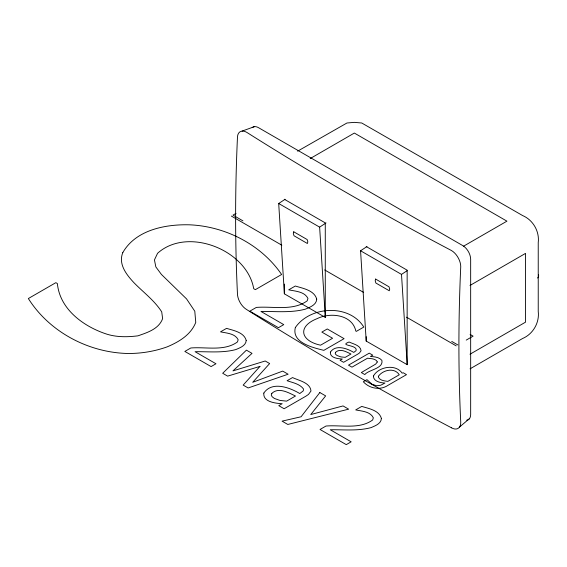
<?xml version="1.0" encoding="UTF-8"?>
<svg xmlns="http://www.w3.org/2000/svg" width="567" height="567" viewBox="0 0 567 567"><rect width="100%" height="100%" fill="white"/><g stroke="black" fill="none" stroke-linecap="round" stroke-linejoin="round"><path stroke-width="0.85" d="M459.497 427.064L469.596 418.517M284.386 293.784L278.695 203.503L285.073 199.3M284.336 284.095L284.336 293.812L325.323 317.421L319.632 227.14L326.011 222.937M360.569 250.77L401.507 274.407L407.198 364.687L366.211 341.079L360.569 250.77L366.948 246.574M401.507 274.407L407.177 270.672M297.604 151.169L346.954 122.996L354.347 122.366L361.739 122.996L522.583 215.545C533.03 219.939 539.642 231.4 538.232 242.648L538.232 311.403C539.642 322.644 533.03 334.105 522.583 338.506L470.071 368.819M310.213 158.547L354.347 133.061L506.933 221.158L463.558 246.198M236.042 213.362L232.994 215.12L242.931 220.861M469.993 285.463L525.545 253.385L525.545 322.148L469.993 354.219M466.23 340.101L473.084 336.139L470.1 334.417M242.095 131.09L254.548 126.611M284.336 199.265L325.274 222.902L325.274 317.449M366.211 246.539L407.149 270.175L407.149 364.716M278.695 203.503L319.632 227.14M451.729 341.405L457.845 344.942M231.357 216.062L281.834 245.206M324.664 269.935L363.667 292.452M406.496 317.18L456.208 345.884M366.211 336.663L366.211 341.079M538.381 274.556A7.895 4.557 0 0 1 537.594 278.014M466.712 420.182A11.17 6.45 60 0 0 470.66 414.569L470.66 259.275A11.17 6.45 60 0 0 462.764 245.603L258.495 127.667A11.17 6.45 60 0 0 252.223 127.632M373.391 376.063C373.419 381.534 380.648 382.845 384.979 383.037L380.627 385.269L376.587 385.758L371.909 384.142L366.955 379.649L363.312 381.754C369.493 388.636 380.294 390.592 388.083 385.276L406.496 374.645L403.208 372.746L402.109 373.143C395.674 363.567 378.529 366.686 373.391 376.063M246.206 340.37C246 345.707 239.926 347.798 235.837 349.57C222.569 353.113 208.635 351.547 195.062 351.689L215.97 363.766L211.087 366.58L184.842 351.427L190.81 347.982C206.062 346.728 224.263 351.547 237.467 341.936L238.161 339.768C235.092 333.389 226.594 333.176 220.513 331.851L226.566 328.357C233.526 330.547 243.916 332.184 246.206 340.37M316.726 299.121C316.499 304.94 309.88 307.215 305.422 309.15C290.956 313.012 275.768 311.304 260.969 311.46L283.762 324.622L278.44 327.698L249.82 311.177L256.327 307.42C272.961 306.045 292.806 311.304 307.201 300.829L307.959 298.462C304.607 291.502 295.35 291.275 288.716 289.829L295.315 286.023C302.898 288.412 314.238 290.191 316.726 299.121M381.393 418.418C381.18 423.762 375.106 425.845 371.024 427.624C357.756 431.161 343.822 429.602 330.249 429.743L351.157 441.813L346.274 444.634L320.022 429.474L325.997 426.03C341.249 424.775 359.45 429.602 372.654 419.984L373.348 417.815C370.272 411.436 361.781 411.224 355.7 409.906L361.753 406.404C368.706 408.594 379.103 410.232 381.393 418.418M378.465 376.219L378.345 377.062C379.833 380.57 384.546 380.939 387.863 381.371L399.267 374.787C394.575 367.218 382.902 369.868 378.465 376.219M263.811 393.087C262.854 402.031 275.597 403.314 282.182 403.704L278.78 405.667L284.124 408.75L305.946 396.149L308.498 394.426L310.985 391.003C310.241 382.576 298.894 380.613 292.551 377.565L287.093 380.712C292.742 382.718 299.631 383.795 303.458 388.912L303.274 390.861L299.773 393.548C289.68 387.509 272.025 380.861 263.811 393.087M330.355 352.114C329.732 357.933 338.031 358.769 342.319 359.024L340.101 360.3L343.581 362.313L357.791 354.106L359.457 352.986L361.073 350.76C360.584 345.268 353.198 343.992 349.066 342.007C338.995 345.757 355.226 344.715 356.175 349.392L356.048 350.668L353.773 352.412C347.202 348.478 335.707 344.148 330.355 352.114M122.805 252.598C118.042 264.172 126.59 274.839 134.046 282.805C143.387 292.359 154.458 300.482 161.715 311.864L162.63 318.626C158.817 329.03 147.413 332.56 137.909 335.841C126.845 337.202 115.562 337.315 104.923 333.524C82.591 325.749 59.797 308.831 57.38 283.571L55.828 282.678L28.35 298.54C49.449 332.021 88.438 352.554 127.731 353.489C141.148 353.595 154.493 351.384 167.13 346.876C178.896 341.944 190.909 334.828 195.757 322.403L194.793 311.219L186.564 298.922L161.411 274.428L155.847 266.922L154.437 259.906L157.562 253.3C187.429 226.261 246.999 249.919 253.704 288.688L255.37 289.652L281.622 274.492C261.224 244.675 225.602 226.361 189.718 224.823C165.486 224.135 135.775 229.826 122.805 252.598M377.303 361.966L375.68 364.106L361.321 372.554L364.822 374.574C368.564 369.677 383.703 368.72 381.874 360.35C379.089 357.097 374.447 356.707 370.457 356.501L372.76 355.169L369.266 353.149L348.492 365.148L351.987 367.161L367.501 358.209L372.016 358.727A8.434 4.869 0 0 1 376.488 360.612L377.303 361.966M295.343 327.542C291.438 342.808 312.998 347.614 323.842 350.349L344.084 338.662L327.272 328.959L321.85 332.085L332.567 338.272L320.575 345.19C300.326 340.887 297.136 326.337 317.371 318.534C330.398 312.119 352.291 314.565 355.828 331.057L356.36 331.369L363.801 327.067C349.293 303.749 310.284 305.904 295.343 327.542M293.749 231.797L293.316 233.455L293.997 235.759L307.392 243.498L307.824 241.84L307.144 239.536L293.749 231.797M375.623 279.07L375.191 280.729L375.871 283.032L389.274 290.765L389.706 289.106L389.019 286.803L375.623 279.07M271.848 393.356L271.267 395.029L272.117 396.73L274.378 398.445L280.077 400.465L286.633 401.131L295.492 396.021C288.518 392.768 278.78 386.843 271.848 393.356M335.586 352.291L335.21 353.376L335.763 354.488L337.237 355.601L340.951 356.912L345.218 357.352L350.98 354.021C346.444 351.901 340.101 348.046 335.586 352.291M319.852 392.541L301.084 416.766L282.068 421.146L287.809 424.463L348.641 409.161L343.042 405.929L310.744 414.555L325.649 395.886L319.852 392.541M259.955 366.402L243.165 385.099L248.133 387.97L288.121 374.22L282.72 371.101L252.705 382.3L269.644 363.546L265.214 360.995L232.938 370.889L252.017 353.376L246.418 350.144L222.682 373.277L227.622 376.134L259.955 366.402M451.438 427.78A13.161 7.598 60 0 0 460.744 422.408A1759.118 1015.632 -60 0 1 460.744 266.632A13.161 7.598 60 0 0 451.438 250.515A3147.36 1817.115 0 0 1 246.744 132.338A13.161 7.598 60 0 0 237.445 137.71A1759.118 1015.632 -60 0 0 237.445 293.486A13.161 7.598 60 0 0 246.744 309.603A3147.36 1817.115 0 0 0 451.438 427.78"/></g></svg>
